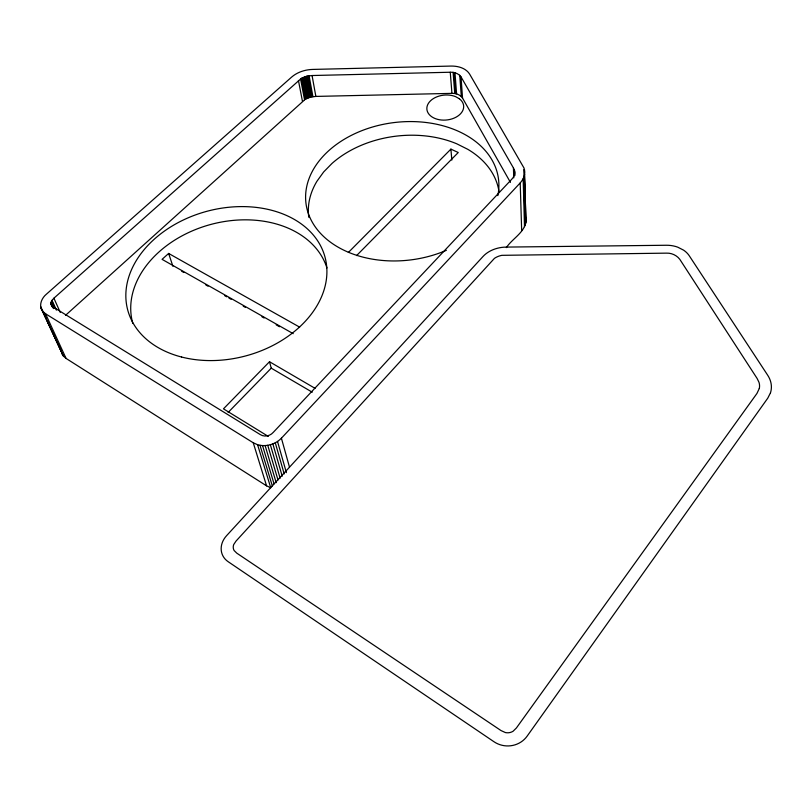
<?xml version="1.0" encoding="UTF-8"?>
<svg xmlns="http://www.w3.org/2000/svg" width="812" height="812" viewBox="0 0 812 812"><rect width="100%" height="100%" fill="white"/><g stroke="black" fill="none" stroke-linecap="round" stroke-linejoin="round"><path stroke-width="1.22" d="M506.343 247.619C512.21 238.616 525.08 232.425 526.034 220.702L524.116 168.216L469.58 74.024C465.702 67.975 457.897 65.965 451.096 66.066L312.64 69.426C305.109 69.67 297.466 72.065 291.691 77.038L46.304 294.279C41.483 298.197 38.326 305.992 42.752 311.341L63.377 356.042L66.087 358.437L266.569 485.84L270.731 487.748L257.587 444.722L253.253 442.773L45.533 313.757L42.752 311.341M257.587 444.722C265.94 447.148 275.4 444.438 281.409 438.196L520.208 182.923C523.425 179.381 525.557 174.519 524.501 169.698M51.004 303.15L51.674 300.805L53.907 298.197L301.353 78.358L306.855 76.176L312.062 75.526L450.254 72.238C454.273 71.974 458.678 73.567 461.013 76.886L513.438 167.962C515.864 171.647 514.656 176.549 511.56 179.452L273.258 432.39C270.091 436.064 264.306 437.292 260.175 434.522L53.582 307.261L51.511 305.312L51.004 303.15L53.47 308.611M228.162 412.415L271.238 368.161L269.503 361.736L223.462 408.842L268.356 436.45M356.59 255.587L458.252 152.514L450.914 149.124L348.348 252.491M65.508 315.35L305.322 99.226L310.732 97.054L315.858 96.415L451.939 93.37C455.918 93.116 460.252 94.74 462.535 98.039L510.443 182.406M299.618 327.124L168.642 253.445L162.075 259.353L293.203 333.671M181.685 271.269L183.888 272.517M205.862 284.982L208.065 286.22M224.548 295.568L226.751 296.816M228.943 298.065L231.146 299.313M243.235 306.165L245.427 307.413M261.921 316.761L264.113 318.01M276.202 324.861L279.501 326.728M269.503 361.736L315.076 388.349M271.238 368.161L312.255 392.196M41.067 308.286L63.377 356.042M40.681 306.581L45.969 318.06M47.035 320.354L61.326 351.352M45.533 313.757L66.087 358.437M51.044 303.911L52.029 306.094M51.217 304.632L52.252 306.946M51.674 300.805L55.114 308.458M51.329 301.587L54.272 308.144M51.095 302.368L53.562 307.839M51.988 300.308L56.404 310.143M53.907 298.197L60.25 312.417M61.722 353.027L62.412 354.6M168.642 253.445L172.895 266.285M253.253 442.773L266.569 485.84M260.002 445.291L272.335 485.931M262.54 445.585L274.04 483.83M265.128 445.585L276.181 482.643M267.747 445.301L277.998 479.983M270.345 444.732L280.15 478.238M272.862 443.9L282.231 476.218M275.278 442.804L284.21 473.954M277.521 441.474L286.392 472.645M281.409 438.196L289.458 467.022M298.44 80.479L302.46 101.338M300.552 78.865L304.53 99.724M302.368 77.81L306.317 98.678M301.353 78.358L305.322 99.226M304.541 76.876L308.458 97.755M303.434 77.323L307.362 98.191M306.855 76.176L310.732 97.054M305.677 76.501L309.585 97.379M309.078 75.76L312.914 96.638M308.052 75.922L311.909 96.801M312.062 75.526L315.858 96.415M525.79 217.707L525.993 219.199M450.914 149.124L451.827 160.076M450.254 72.238L451.939 93.37M453.106 72.349L454.75 93.502M454.974 72.694L456.588 93.847M453.949 72.471L455.573 93.624M459.744 75.222L461.287 96.374M461.013 76.886L462.535 98.039M513.438 167.962L513.783 177.848M514.595 170.916L514.849 175.554M514.402 170.144L514.575 175.087M520.208 182.923L521.669 230.791M524.146 169.485L525.608 223.726M523.821 177.28L525.141 225.208M523.161 178.752L524.511 226.67M524.623 174.255L525.902 222.214M446.356 250.329A97.024 69.172 -7.2 0 1 309.007 215.302A97.024 69.172 -7.2 0 1 396.489 122.297A97.024 69.172 -7.2 0 1 497.837 195.601M308.804 217.322A95.968 69.01 -7.2 0 1 316.944 181.259L323.643 171.982L331.996 163.445A95.968 69.01 -7.2 0 1 456.78 143.805L467.732 149.286A95.968 69.01 -7.2 0 1 499.035 191.835M132.813 323.46A100.972 74.623 -15.1 0 1 208.725 225.025A100.972 74.623 -15.1 0 1 326.942 267.95M759.311 388.451L756.946 393.455L516.412 727.968L513.052 731.277A10.109 9.673 4.5 0 1 505.409 732.566L501.024 730.567L236.83 553.185L234.13 550.536A9.226 7.744 -23 0 1 233.734 544.517L236.028 541.076L494.447 258.348A17.214 12.931 -3 0 1 501.846 255.333L666.479 253.141C671.554 252.887 676.761 255.313 679.796 259.322L757.099 378.433L758.997 382.33A19.204 14.92 9.8 0 1 759.311 388.451M770.497 392.764L767.766 398.174L527.13 736.149A23.639 22.624 4.5 0 1 494.011 741.762L228.162 561.701A21.579 18.108 -23 0 1 226.568 535.697L483.038 256.47A27.821 20.899 -3 0 1 506.17 247.092L666.419 245.254A24.025 17.742 3.9 0 1 677.746 247.173L683.602 250.157A24.025 17.742 3.9 0 1 689.276 255.79L767.685 375.215A31.049 24.127 9.8 0 1 770.497 392.764M459.328 98.739L455.786 96.729A18.473 12.515 -5.4 0 0 427.112 106.352A18.473 12.515 -5.4 0 0 450.092 119.415A18.473 12.515 -5.4 0 0 459.328 98.739M181.583 357.026A102.129 74.866 -15 0 0 326.718 266.925A102.129 74.866 -15 0 0 170.804 226.842A102.129 74.866 -15 0 0 181.583 357.026"/></g></svg>
